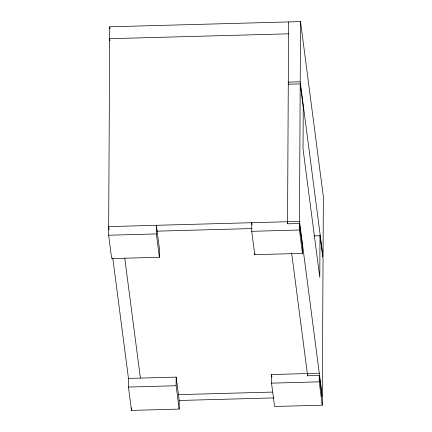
<?xml version="1.0" encoding="UTF-8"?>
<svg xmlns="http://www.w3.org/2000/svg" width="432" height="432" viewBox="0 0 432 432"><rect width="100%" height="100%" fill="white"/><g stroke="black" fill="none" stroke-linecap="round" stroke-linejoin="round"><path stroke-width="0.65" d="M159.376 257.278L156.33 233.923L156.379 225.304L159.424 248.665L159.376 257.278L111.677 258.579L108.632 235.224L109.723 26.8L300.526 21.6L323.368 196.776L323.055 256.991L300.213 81.81L300.526 21.6M128.471 378.427L176.175 377.125L179.221 400.486L179.172 409.099L131.474 410.4L128.428 387.045L128.471 378.427L112.768 257.99M131.474 410.4L131.485 407.749M179.172 409.099L176.126 385.744L176.175 377.125M288.603 21.924L287.545 223.814L299.473 223.49L302.519 246.845L302.481 253.379L254.783 254.675L251.737 231.32L251.78 222.707L252.034 224.651M254.783 254.675L254.788 253.352M307.352 373.55L307.341 375.635L319.27 375.311L322.315 398.666L322.277 405.2L274.579 406.496L271.534 383.141L271.577 374.528L319.28 373.226M302.481 253.379L299.435 230.018L299.473 223.49M314.037 235.877L319.999 235.715L323.044 259.076L322.326 396.581L299.484 221.405L300.202 83.894L288.279 84.224M322.277 405.2L319.232 381.839L319.27 375.311M319.999 235.715L319.783 277.403L303.032 148.937L303.248 107.255L300.202 83.894M288.538 33.82L109.658 38.696L109.912 40.646M300.213 81.81L288.29 82.139L288.625 84.731M299.484 221.405L108.675 226.606L109.096 229.851M157.14 231.147L251.872 228.56M108.632 235.224L156.33 233.923M251.737 231.32L299.435 230.018M128.428 387.045L176.126 385.744M271.534 383.141L319.232 381.839M178.459 394.643L272.516 392.083M179.221 400.486L273.953 397.899M287.555 221.729L287.809 223.673M291.649 253.114L307.692 376.148M271.577 374.528L271.917 377.12M109.723 26.8L109.982 28.809M124.778 258.336L140.395 378.103"/></g></svg>
